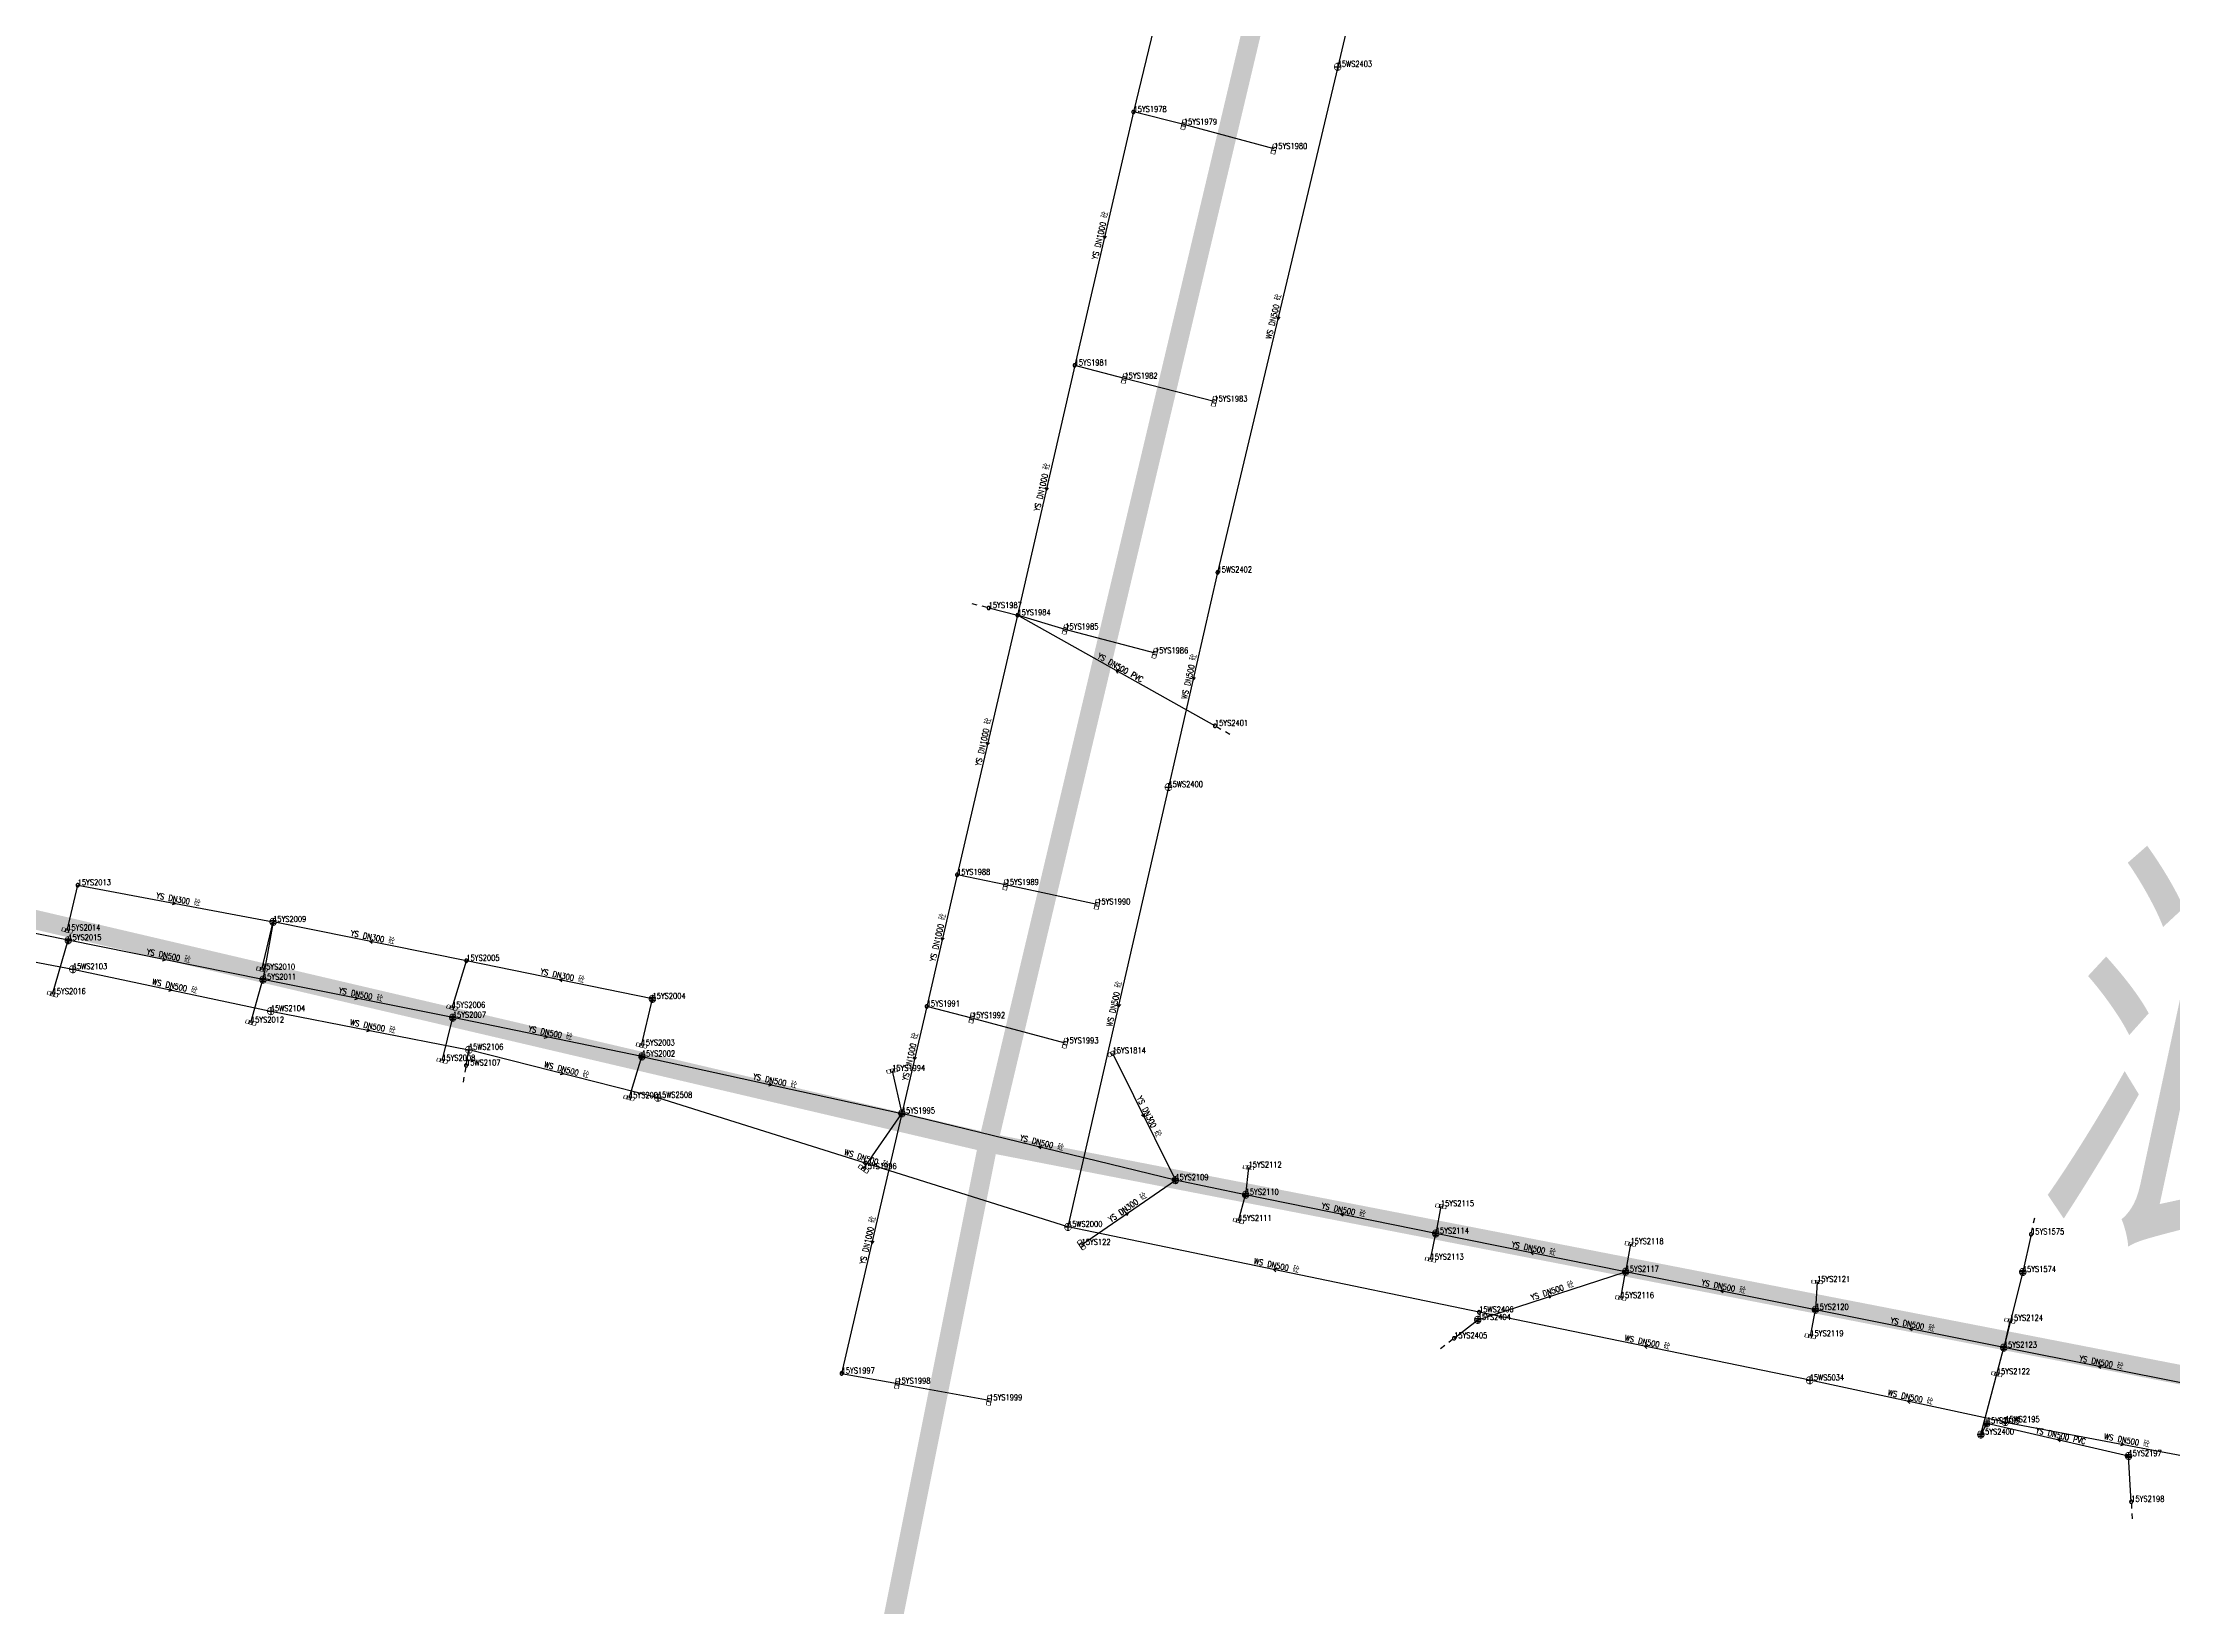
# Model space of a CAD drawing. Extents: x 78813 to 99477, y 2421021 to 2448125.
# Drawn here: x 82905.2 to 83235.8, y 2434629.7 to 2434872.5 of the extents above; entities that cross this region are included whole.
import ezdxf
from ezdxf.enums import TextEntityAlignment as Align

# ---------------------------------------------------------------- set-up
doc = ezdxf.new("R2010")
doc.units = 0
doc.set_wipeout_variables(frame=1)
doc.layers.get('0').update_dxf_attribs({"linetype": 'CONTINUOUS'})
for name, color, linetype in [('DX_WS', 16, 'CONTINUOUS'), ('DX_YS', 42, 'CONTINUOUS'), ('道路', 5, 'CONTINUOUS')]:
    doc.layers.add(name, color=color, linetype=linetype)
doc.layers.add('WSLINE', color=7, linetype='CONTINUOUS', true_color=0x7f0000)
doc.layers.add('YSLINE', color=7, linetype='CONTINUOUS', true_color=0xcc9900)
doc.layers.add('道路名称', color=7, linetype='CONTINUOUS', lineweight=0)
doc.styles.add('CcNameZT', font='txt.SHX', dxfattribs={"width": 0.8, "bigfont": 'HZTXT.SHX'})
doc.styles.get("Standard").update_dxf_attribs({"font": 'txt.shx', "bigfont": 'hztxt.shx'})
doc.styles.add('宋体0.7', font='', dxfattribs={"width": 0.7})
doc.styles.get('宋体0.7').set_extended_font_data('SimSun')

# ---------------------------------------------------------------- blocks, each defined once
blk = doc.blocks.new('PS污水井')
blk.add_lwpolyline([(1, 0), (1, 0.07), (0.99, 0.14), (0.98, 0.21), (0.96, 0.28), (0.94, 0.34), (0.91, 0.41), (0.88, 0.47), (0.85, 0.53), (0.81, 0.59), (0.77, 0.64), (0.72, 0.69), (0.67, 0.74), (0.62, 0.79), (0.56, 0.83), (0.5, 0.87), (0.44, 0.9), (0.37, 0.93), (0.31, 0.95), (0.24, 0.97), (0.17, 0.98), (0.1, 0.99), (0.03, 1), (-0.03, 1), (-0.1, 0.99), (-0.17, 0.98), (-0.24, 0.97), (-0.31, 0.95), (-0.37, 0.93), (-0.44, 0.9), (-0.5, 0.87), (-0.56, 0.83), (-0.62, 0.79), (-0.67, 0.74), (-0.72, 0.69), (-0.77, 0.64), (-0.81, 0.59), (-0.85, 0.53), (-0.88, 0.47), (-0.91, 0.41), (-0.94, 0.34), (-0.96, 0.28), (-0.98, 0.21), (-0.99, 0.14), (-1, 0.07), (-1, 0), (-1, -0.07), (-0.99, -0.14), (-0.98, -0.21), (-0.96, -0.28), (-0.94, -0.34), (-0.91, -0.41), (-0.88, -0.47), (-0.85, -0.53), (-0.81, -0.59), (-0.77, -0.64), (-0.72, -0.69), (-0.67, -0.74), (-0.62, -0.79), (-0.56, -0.83), (-0.5, -0.87), (-0.44, -0.9), (-0.37, -0.93), (-0.31, -0.95), (-0.24, -0.97), (-0.17, -0.98), (-0.1, -0.99), (-0.03, -1), (0.03, -1), (0.1, -0.99), (0.17, -0.98), (0.24, -0.97), (0.31, -0.95), (0.37, -0.93), (0.44, -0.9), (0.5, -0.87), (0.56, -0.83), (0.62, -0.79), (0.67, -0.74), (0.72, -0.69), (0.77, -0.64), (0.81, -0.59), (0.85, -0.53), (0.88, -0.47), (0.91, -0.41), (0.94, -0.34), (0.96, -0.28), (0.98, -0.21), (0.99, -0.14), (1, 0)], close=True)
blk.add_wipeout([(1, 0), (1, 0.07), (0.99, 0.14), (0.98, 0.21), (0.96, 0.28), (0.94, 0.34), (0.91, 0.41), (0.88, 0.47), (0.85, 0.53), (0.81, 0.59), (0.77, 0.64), (0.72, 0.69), (0.67, 0.74), (0.62, 0.79), (0.56, 0.83), (0.5, 0.87), (0.44, 0.9), (0.37, 0.93), (0.31, 0.95), (0.24, 0.97), (0.17, 0.98), (0.1, 0.99), (0.03, 1), (-0.03, 1), (-0.1, 0.99), (-0.17, 0.98), (-0.24, 0.97), (-0.31, 0.95), (-0.37, 0.93), (-0.44, 0.9), (-0.5, 0.87), (-0.56, 0.83), (-0.62, 0.79), (-0.67, 0.74), (-0.72, 0.69), (-0.77, 0.64), (-0.81, 0.59), (-0.85, 0.53), (-0.88, 0.47), (-0.91, 0.41), (-0.94, 0.34), (-0.96, 0.28), (-0.98, 0.21), (-0.99, 0.14), (-1, 0.07), (-1, 0), (-1, -0.07), (-0.99, -0.14), (-0.98, -0.21), (-0.96, -0.28), (-0.94, -0.34), (-0.91, -0.41), (-0.88, -0.47), (-0.85, -0.53), (-0.81, -0.59), (-0.77, -0.64), (-0.72, -0.69), (-0.67, -0.74), (-0.62, -0.79), (-0.56, -0.83), (-0.5, -0.87), (-0.44, -0.9), (-0.37, -0.93), (-0.31, -0.95), (-0.24, -0.97), (-0.17, -0.98), (-0.1, -0.99), (-0.03, -1), (0.03, -1), (0.1, -0.99), (0.17, -0.98), (0.24, -0.97), (0.31, -0.95), (0.37, -0.93), (0.44, -0.9), (0.5, -0.87), (0.56, -0.83), (0.62, -0.79), (0.67, -0.74), (0.72, -0.69), (0.77, -0.64), (0.81, -0.59), (0.85, -0.53), (0.88, -0.47), (0.91, -0.41), (0.94, -0.34), (0.96, -0.28), (0.98, -0.21), (0.99, -0.14)])
for p, q in [((-1, 0), (0, 0)), ((0, 1), (0, 0)), ((0, 0), (0, -1)), ((0, 0), (1, 0))]:
    blk.add_line(p, q)
blk = doc.blocks.new('GC546')
at = {"color": 0}
for p in [(0.866, 0.5), (0.866, -0.5)]:
    blk.add_line(p, (0, 0), dxfattribs=at)
blk = doc.blocks.new('PS非普查')
blk.add_lwpolyline([(3.7, 0), (5.3, 0)])
blk.add_wipeout([(0.5, 0), (0.5, 0.03), (0.5, 0.07), (0.49, 0.1), (0.48, 0.14), (0.47, 0.17), (0.46, 0.2), (0.44, 0.23), (0.42, 0.26), (0.4, 0.29), (0.38, 0.32), (0.36, 0.35), (0.33, 0.37), (0.31, 0.39), (0.28, 0.41), (0.25, 0.43), (0.22, 0.45), (0.19, 0.46), (0.15, 0.48), (0.12, 0.49), (0.09, 0.49), (0.05, 0.5), (0.02, 0.5), (-0.02, 0.5), (-0.05, 0.5), (-0.09, 0.49), (-0.12, 0.49), (-0.15, 0.48), (-0.19, 0.46), (-0.22, 0.45), (-0.25, 0.43), (-0.28, 0.41), (-0.31, 0.39), (-0.33, 0.37), (-0.36, 0.35), (-0.38, 0.32), (-0.4, 0.29), (-0.42, 0.26), (-0.44, 0.23), (-0.46, 0.2), (-0.47, 0.17), (-0.48, 0.14), (-0.49, 0.1), (-0.5, 0.07), (-0.5, 0.03), (-0.5, 0), (-0.5, -0.03), (-0.5, -0.07), (-0.49, -0.1), (-0.48, -0.14), (-0.47, -0.17), (-0.46, -0.2), (-0.44, -0.23), (-0.42, -0.26), (-0.4, -0.29), (-0.38, -0.32), (-0.36, -0.35), (-0.33, -0.37), (-0.31, -0.39), (-0.28, -0.41), (-0.25, -0.43), (-0.22, -0.45), (-0.19, -0.46), (-0.15, -0.48), (-0.12, -0.49), (-0.09, -0.49), (-0.05, -0.5), (-0.02, -0.5), (0.02, -0.5), (0.05, -0.5), (0.09, -0.49), (0.12, -0.49), (0.15, -0.48), (0.19, -0.46), (0.22, -0.45), (0.25, -0.43), (0.28, -0.41), (0.31, -0.39), (0.33, -0.37), (0.36, -0.35), (0.38, -0.32), (0.4, -0.29), (0.42, -0.26), (0.44, -0.23), (0.46, -0.2), (0.47, -0.17), (0.48, -0.14), (0.49, -0.1), (0.5, -0.07)])
blk.add_line((0.5, 0), (2.1, 0))
blk.add_lwpolyline([(0.5, 0), (0.5, 0.03), (0.5, 0.07), (0.49, 0.1), (0.48, 0.14), (0.47, 0.17), (0.46, 0.2), (0.44, 0.23), (0.42, 0.26), (0.4, 0.29), (0.38, 0.32), (0.36, 0.35), (0.33, 0.37), (0.31, 0.39), (0.28, 0.41), (0.25, 0.43), (0.22, 0.45), (0.19, 0.46), (0.15, 0.48), (0.12, 0.49), (0.09, 0.49), (0.05, 0.5), (0.02, 0.5), (-0.02, 0.5), (-0.05, 0.5), (-0.09, 0.49), (-0.12, 0.49), (-0.15, 0.48), (-0.19, 0.46), (-0.22, 0.45), (-0.25, 0.43), (-0.28, 0.41), (-0.31, 0.39), (-0.33, 0.37), (-0.36, 0.35), (-0.38, 0.32), (-0.4, 0.29), (-0.42, 0.26), (-0.44, 0.23), (-0.46, 0.2), (-0.47, 0.17), (-0.48, 0.14), (-0.49, 0.1), (-0.5, 0.07), (-0.5, 0.03), (-0.5, 0), (-0.5, -0.03), (-0.5, -0.07), (-0.49, -0.1), (-0.48, -0.14), (-0.47, -0.17), (-0.46, -0.2), (-0.44, -0.23), (-0.42, -0.26), (-0.4, -0.29), (-0.38, -0.32), (-0.36, -0.35), (-0.33, -0.37), (-0.31, -0.39), (-0.28, -0.41), (-0.25, -0.43), (-0.22, -0.45), (-0.19, -0.46), (-0.15, -0.48), (-0.12, -0.49), (-0.09, -0.49), (-0.05, -0.5), (-0.02, -0.5), (0.02, -0.5), (0.05, -0.5), (0.09, -0.49), (0.12, -0.49), (0.15, -0.48), (0.19, -0.46), (0.22, -0.45), (0.25, -0.43), (0.28, -0.41), (0.31, -0.39), (0.33, -0.37), (0.36, -0.35), (0.38, -0.32), (0.4, -0.29), (0.42, -0.26), (0.44, -0.23), (0.46, -0.2), (0.47, -0.17), (0.48, -0.14), (0.49, -0.1), (0.5, -0.07), (0.5, 0)], close=True)
blk = doc.blocks.new('PS管线点')
blk.add_wipeout([(0.5, 0), (0.5, 0.03), (0.5, 0.07), (0.49, 0.1), (0.48, 0.14), (0.47, 0.17), (0.46, 0.2), (0.44, 0.23), (0.42, 0.26), (0.4, 0.29), (0.38, 0.32), (0.36, 0.35), (0.33, 0.37), (0.31, 0.39), (0.28, 0.41), (0.25, 0.43), (0.22, 0.45), (0.19, 0.46), (0.15, 0.48), (0.12, 0.49), (0.09, 0.49), (0.05, 0.5), (0.02, 0.5), (-0.02, 0.5), (-0.05, 0.5), (-0.09, 0.49), (-0.12, 0.49), (-0.15, 0.48), (-0.19, 0.46), (-0.22, 0.45), (-0.25, 0.43), (-0.28, 0.41), (-0.31, 0.39), (-0.33, 0.37), (-0.36, 0.35), (-0.38, 0.32), (-0.4, 0.29), (-0.42, 0.26), (-0.44, 0.23), (-0.46, 0.2), (-0.47, 0.17), (-0.48, 0.14), (-0.49, 0.1), (-0.5, 0.07), (-0.5, 0.03), (-0.5, 0), (-0.5, -0.03), (-0.5, -0.07), (-0.49, -0.1), (-0.48, -0.14), (-0.47, -0.17), (-0.46, -0.2), (-0.44, -0.23), (-0.42, -0.26), (-0.4, -0.29), (-0.38, -0.32), (-0.36, -0.35), (-0.33, -0.37), (-0.31, -0.39), (-0.28, -0.41), (-0.25, -0.43), (-0.22, -0.45), (-0.19, -0.46), (-0.15, -0.48), (-0.12, -0.49), (-0.09, -0.49), (-0.05, -0.5), (-0.02, -0.5), (0.02, -0.5), (0.05, -0.5), (0.09, -0.49), (0.12, -0.49), (0.15, -0.48), (0.19, -0.46), (0.22, -0.45), (0.25, -0.43), (0.28, -0.41), (0.31, -0.39), (0.33, -0.37), (0.36, -0.35), (0.38, -0.32), (0.4, -0.29), (0.42, -0.26), (0.44, -0.23), (0.46, -0.2), (0.47, -0.17), (0.48, -0.14), (0.49, -0.1), (0.5, -0.07)])
blk.add_lwpolyline([(0.5, 0), (0.5, 0.03), (0.5, 0.07), (0.49, 0.1), (0.48, 0.14), (0.47, 0.17), (0.46, 0.2), (0.44, 0.23), (0.42, 0.26), (0.4, 0.29), (0.38, 0.32), (0.36, 0.35), (0.33, 0.37), (0.31, 0.39), (0.28, 0.41), (0.25, 0.43), (0.22, 0.45), (0.19, 0.46), (0.15, 0.48), (0.12, 0.49), (0.09, 0.49), (0.05, 0.5), (0.02, 0.5), (-0.02, 0.5), (-0.05, 0.5), (-0.09, 0.49), (-0.12, 0.49), (-0.15, 0.48), (-0.19, 0.46), (-0.22, 0.45), (-0.25, 0.43), (-0.28, 0.41), (-0.31, 0.39), (-0.33, 0.37), (-0.36, 0.35), (-0.38, 0.32), (-0.4, 0.29), (-0.42, 0.26), (-0.44, 0.23), (-0.46, 0.2), (-0.47, 0.17), (-0.48, 0.14), (-0.49, 0.1), (-0.5, 0.07), (-0.5, 0.03), (-0.5, 0), (-0.5, -0.03), (-0.5, -0.07), (-0.49, -0.1), (-0.48, -0.14), (-0.47, -0.17), (-0.46, -0.2), (-0.44, -0.23), (-0.42, -0.26), (-0.4, -0.29), (-0.38, -0.32), (-0.36, -0.35), (-0.33, -0.37), (-0.31, -0.39), (-0.28, -0.41), (-0.25, -0.43), (-0.22, -0.45), (-0.19, -0.46), (-0.15, -0.48), (-0.12, -0.49), (-0.09, -0.49), (-0.05, -0.5), (-0.02, -0.5), (0.02, -0.5), (0.05, -0.5), (0.09, -0.49), (0.12, -0.49), (0.15, -0.48), (0.19, -0.46), (0.22, -0.45), (0.25, -0.43), (0.28, -0.41), (0.31, -0.39), (0.33, -0.37), (0.36, -0.35), (0.38, -0.32), (0.4, -0.29), (0.42, -0.26), (0.44, -0.23), (0.46, -0.2), (0.47, -0.17), (0.48, -0.14), (0.49, -0.1), (0.5, -0.07), (0.5, 0)], close=True)
blk = doc.blocks.new('PS雨篦')
blk.add_lwpolyline([(-1.5, 0.5), (0, 0.5), (1.5, 0.5), (1.5, -0.5), (0, -0.5), (-1.5, -0.5)], close=True)
blk.add_wipeout([(-1.5, 0.5), (0, 0.5), (1.5, 0.5), (1.5, -0.5), (0, -0.5), (-1.5, -0.5)])
for p, q in [((-0.51, -0.5), (-0.51, 0.5)), ((0.49, -0.5), (0.49, 0.5))]:
    blk.add_line(p, q)
blk = doc.blocks.new('PS雨水井')
blk.add_lwpolyline([(1, 0), (1, 0.07), (0.99, 0.14), (0.98, 0.21), (0.96, 0.28), (0.94, 0.34), (0.91, 0.41), (0.88, 0.47), (0.85, 0.53), (0.81, 0.59), (0.77, 0.64), (0.72, 0.69), (0.67, 0.74), (0.62, 0.79), (0.56, 0.83), (0.5, 0.87), (0.44, 0.9), (0.37, 0.93), (0.31, 0.95), (0.24, 0.97), (0.17, 0.98), (0.1, 0.99), (0.03, 1), (-0.03, 1), (-0.1, 0.99), (-0.17, 0.98), (-0.24, 0.97), (-0.31, 0.95), (-0.37, 0.93), (-0.44, 0.9), (-0.5, 0.87), (-0.56, 0.83), (-0.62, 0.79), (-0.67, 0.74), (-0.72, 0.69), (-0.77, 0.64), (-0.81, 0.59), (-0.85, 0.53), (-0.88, 0.47), (-0.91, 0.41), (-0.94, 0.34), (-0.96, 0.28), (-0.98, 0.21), (-0.99, 0.14), (-1, 0.07), (-1, 0), (-1, -0.07), (-0.99, -0.14), (-0.98, -0.21), (-0.96, -0.28), (-0.94, -0.34), (-0.91, -0.41), (-0.88, -0.47), (-0.85, -0.53), (-0.81, -0.59), (-0.77, -0.64), (-0.72, -0.69), (-0.67, -0.74), (-0.62, -0.79), (-0.56, -0.83), (-0.5, -0.87), (-0.44, -0.9), (-0.37, -0.93), (-0.31, -0.95), (-0.24, -0.97), (-0.17, -0.98), (-0.1, -0.99), (-0.03, -1), (0.03, -1), (0.1, -0.99), (0.17, -0.98), (0.24, -0.97), (0.31, -0.95), (0.37, -0.93), (0.44, -0.9), (0.5, -0.87), (0.56, -0.83), (0.62, -0.79), (0.67, -0.74), (0.72, -0.69), (0.77, -0.64), (0.81, -0.59), (0.85, -0.53), (0.88, -0.47), (0.91, -0.41), (0.94, -0.34), (0.96, -0.28), (0.98, -0.21), (0.99, -0.14), (1, 0)], close=True)
blk.add_wipeout([(1, 0), (1, 0.07), (0.99, 0.14), (0.98, 0.21), (0.96, 0.28), (0.94, 0.34), (0.91, 0.41), (0.88, 0.47), (0.85, 0.53), (0.81, 0.59), (0.77, 0.64), (0.72, 0.69), (0.67, 0.74), (0.62, 0.79), (0.56, 0.83), (0.5, 0.87), (0.44, 0.9), (0.37, 0.93), (0.31, 0.95), (0.24, 0.97), (0.17, 0.98), (0.1, 0.99), (0.03, 1), (-0.03, 1), (-0.1, 0.99), (-0.17, 0.98), (-0.24, 0.97), (-0.31, 0.95), (-0.37, 0.93), (-0.44, 0.9), (-0.5, 0.87), (-0.56, 0.83), (-0.62, 0.79), (-0.67, 0.74), (-0.72, 0.69), (-0.77, 0.64), (-0.81, 0.59), (-0.85, 0.53), (-0.88, 0.47), (-0.91, 0.41), (-0.94, 0.34), (-0.96, 0.28), (-0.98, 0.21), (-0.99, 0.14), (-1, 0.07), (-1, 0), (-1, -0.07), (-0.99, -0.14), (-0.98, -0.21), (-0.96, -0.28), (-0.94, -0.34), (-0.91, -0.41), (-0.88, -0.47), (-0.85, -0.53), (-0.81, -0.59), (-0.77, -0.64), (-0.72, -0.69), (-0.67, -0.74), (-0.62, -0.79), (-0.56, -0.83), (-0.5, -0.87), (-0.44, -0.9), (-0.37, -0.93), (-0.31, -0.95), (-0.24, -0.97), (-0.17, -0.98), (-0.1, -0.99), (-0.03, -1), (0.03, -1), (0.1, -0.99), (0.17, -0.98), (0.24, -0.97), (0.31, -0.95), (0.37, -0.93), (0.44, -0.9), (0.5, -0.87), (0.56, -0.83), (0.62, -0.79), (0.67, -0.74), (0.72, -0.69), (0.77, -0.64), (0.81, -0.59), (0.85, -0.53), (0.88, -0.47), (0.91, -0.41), (0.94, -0.34), (0.96, -0.28), (0.98, -0.21), (0.99, -0.14)])
for p, q in [((-1, 0), (0, 0)), ((-0.88, 0.48), (0, 0.47)), ((0, 1), (0, 0)), ((0, 0.47), (0.88, 0.47)), ((0, 0), (0, -1)), ((0, 0), (1, 0)), ((-0.88, -0.48), (0, -0.48)), ((0, -0.48), (0.88, -0.48))]:
    blk.add_line(p, q)

msp = doc.modelspace()

# ---------------------------------------------------------------- block references
at = {"layer": 'DX_WS', "xscale": 0.5, "yscale": 0.5, "zscale": 0.5}
for name, p in [('PS污水井', (83106.13, 2434868.77, -2.3)), ('PS管线点', (83087.5, 2434790.32, -2.06)), ('PS污水井', (83079.88, 2434757.01, -1.81)), ('PS污水井', (82909.91, 2434728.75, -0.53)), ('PS污水井', (82940.62, 2434722.25, -0.56)), ('PS污水井', (82971.36, 2434716.26, -0.54)), ('PS污水井', (83000.67, 2434708.81, -1.7)), ('PS污水井', (83064.29, 2434688.77, -2.38)), ('PS管线点', (83128.07, 2434675.53, -1.88)), ('PS污水井', (83179.35, 2434664.97, -1.73)), ('PS污水井', (83209.68, 2434658.49, -1.88))]:
    msp.add_blockref(name, p, dxfattribs=at)
at = {"layer": 'DX_WS', "yscale": 0.5, "zscale": 0.5}
for p, xscale, rotation in [((83096.82, 2434829.55, -2.18), 0.5000000000337687, 76.64189870204949), ((83083.69, 2434773.67, -1.93), 0.5000000002020334, 77.12014078458365), ((82925.27, 2434725.5, -0.54), 0.499999999976254, 168.061247585118), ((83072.09, 2434722.89, -2.33), 0.4999999999874746, 77.12937581656531), ((82955.99, 2434719.25, -0.55), 0.4999999999779599, 168.9613373939774), ((82986.01, 2434712.53, -1.12), 0.5000000000397297, 165.7413389840123), ((83032.48, 2434698.79, -2.52), 0.5000000000139159, 342.5206890966322), ((83096.18, 2434682.15, -2.13), 0.4999999999869251, 348.271751825238), ((83153.71, 2434670.25, -1.81), 0.499999999959561, 348.3576014332226), ((83194.51, 2434661.73, -1.81), 0.5000000000048238, 347.9527271298837), ((83228.1, 2434655.02, -1.7), 0.4999999999940369, 169.3143433263282)]:
    msp.add_blockref('GC546', p, dxfattribs=dict(at, xscale=xscale, rotation=rotation))
at = {"layer": 'DX_YS', "xscale": 0.5, "yscale": 0.5, "zscale": 0.5}
for name, p in [('PS管线点', (83074.45, 2434861.76, 0.71)), ('PS管线点', (83065.33, 2434822.44, 0.96)), ('PS管线点', (83056.46, 2434783.67, 0.83)), ('PS管线点', (83047.09, 2434743.4, 1.05)), ('PS管线点', (82910.67, 2434741.79, 1.84)), ('PS雨水井', (82940.98, 2434736.1, 1.1)), ('PS雨水井', (82909.21, 2434733.25, 0.28)), ('PS管线点', (82970.96, 2434730.07, 1.63)), ('PS雨水井', (82939.41, 2434727.14, 0.6)), ('PS雨水井', (82999.83, 2434724.16, 1.75)), ('PS管线点', (83042.38, 2434722.98, 0.89)), ('PS雨水井', (82968.86, 2434721.24, 0.63)), ('PS雨水井', (82998.2, 2434715.22, 0.66)), ('PS雨水井', (83038.52, 2434706.38, 0.18)), ('PS雨水井', (83080.95, 2434696.03, 0.18)), ('PS雨水井', (83091.85, 2434693.76, 0.23)), ('PS雨水井', (83121.34, 2434687.75, 0.51)), ('PS雨水井', (83150.8, 2434681.82, 0.58)), ('PS雨水井', (83212.41, 2434681.78, 1.33)), ('PS雨水井', (83180.25, 2434675.92, 0.51)), ('PS雨水井', (83209.46, 2434670.04, 0.3)), ('PS管线点', (83029.18, 2434666.04, 0.79)), ('PS雨水井', (83206.82, 2434658.28, 1.94))]:
    msp.add_blockref(name, p, dxfattribs=at)
at = {"layer": 'DX_YS'}
for name, p, xscale, yscale, zscale, rotation in [('PS雨篦', (83082.27, 2434859.8, 1.43), 0.5000000001968319, 0.5, 0.5, 75.93099343388234), ('PS雨篦', (83096.26, 2434856.02, 1.79), 0.4999999998337895, 0.5, 0.5, 74.87558016018578), ('GC546', (83069.89, 2434842.1, 0.83), 0.4999999999521917, 0.5, 0.5, 76.94250840140663), ('PS雨篦', (83073.04, 2434820.4, 1.49), 0.4999999998654669, 0.5, 0.5, 75.17086437106275), ('PS雨篦', (83086.99, 2434816.83, 1.58), 0.5000000000173251, 0.5, 0.5, 75.67604907831314), ('GC546', (83060.89, 2434803.05, 0.9), 0.5000000002240292, 0.5, 0.5, 77.10537612362441), ('PS非普查', (83051.99, 2434784.8, 1.18), 0.5000000000338529, 0.5, 0.5, 165.7886514032045), ('PS雨篦', (83063.87, 2434781.47, 1.45), 0.5000000001447311, 0.5, 0.5, 73.49300848306898), ('GC546', (83071.77, 2434775.09, 0.72), 0.5000000000753682, 0.5, 0.5, 330.7548756000589), ('PS雨篦', (83077.79, 2434777.77, 1.56), 0.5000000002044902, 0.5, 0.5, 75.09471147776661), ('PS非普查', (83087.09, 2434766.52, 0.8), 0.5000000000753682, 0.5, 0.5, 330.7548756000589), ('GC546', (83051.77, 2434763.53, 0.94), 0.4999999999905342, 0.5, 0.5, 76.90816971083136), ('PS雨篦', (83054.62, 2434741.83, 1.57), 0.4999999998801328, 0.5, 0.5, 78.23748057371724), ('GC546', (82925.83, 2434738.94, 1.72), 0.4999999999824474, 0.5, 0.5, 169.3689311193623), ('PS雨篦', (83068.82, 2434738.8, 1.7), 0.5000000000115657, 0.5, 0.5, 77.95016910770333), ('GC546', (82955.97, 2434733.08, 1.52), 0.499999999981308, 0.5, 0.5, 348.6250259551172), ('GC546', (83044.74, 2434733.19, 0.97), 0.4999999998617588, 0.5, 0.5, 77.02362445828325), ('GC546', (82924.31, 2434730.2, 0.44), 0.4999999999810573, 0.5, 0.5, 168.5514925084337), ('GC546', (82985.39, 2434727.12, 1.69), 0.4999999999729604, 0.5, 0.5, 348.4399125121819), ('PS雨篦', (82906.78, 2434724.89, 2.01), 0.4999999999971585, 0.5, 0.5, 343.8476794803756), ('GC546', (82954.13, 2434724.19, 0.61), 0.5000000000102517, 0.5, 0.5, 168.6721111480827), ('PS雨篦', (82937.54, 2434720.48, 2.03), 0.4999999999719969, 0.5, 0.5, 344.3459457172445), ('PS雨篦', (83049.4, 2434721.18, 1.7), 0.5000000000303896, 0.5, 0.5, 75.62822640416104), ('GC546', (82983.53, 2434718.23, 0.64), 0.500000000004422, 0.5, 0.5, 168.4150799066165), ('PS雨篦', (83063.88, 2434717.26, 2.07), 0.4999999998638783, 0.5, 0.5, 74.85007989596019), ('PS雨篦', (83071.22, 2434715.71, 1.83), 0.4999999999759401, 0.5, 0.5, 206.3081996782256), ('PS雨篦', (82967.21, 2434714.55, 1.94), 0.5000000000118111, 0.5, 0.5, 346.1635191287619), ('PS雨篦', (83037, 2434712.98, 2.04), 0.4999999999937859, 0.5, 0.5, 192.9857402145207), ('GC546', (83040.45, 2434714.68, 0.54), 0.4999999999635189, 0.5, 0.5, 76.90231930490931), ('PS雨篦', (82996.2, 2434708.77, 1.86), 0.499999999930047, 0.5, 0.5, 342.7781038913753), ('GC546', (83018.36, 2434710.8, 0.43), 0.5000000000339904, 0.5, 0.5, 167.6276085720088), ('GC546', (83076.09, 2434705.87, 1.66), 0.5000000001452292, 0.5, 0.5, 116.3081996760753), ('GC546', (83059.74, 2434701.21, 0.18), 0.4999999999849354, 0.5, 0.5, 346.2943758206733), ('PS雨篦', (83092.29, 2434697.99, 2), 0.5000000000178856, 0.5, 0.5, 173.9726363304455), ('GC546', (83073.67, 2434691.01, 1.7), 0.5000000001119241, 0.5, 0.5, 214.6025010544547), ('PS雨篦', (83090.74, 2434689.71, 2.03), 0.4999999999895179, 0.5, 0.5, 344.6336135636615), ('GC546', (83106.59, 2434690.76, 0.37), 0.5000000000025832, 0.5, 0.5, 348.483577630099), ('PS雨篦', (83122.14, 2434691.98, 2.27), 0.500000000000994, 0.500000000000994, 0.500000000000994, 169.1970040956466), ('PS非普查', (83213.69, 2434687.61, 1.46), 0.5000000000912803, 0.5, 0.5, 77.5723072931353), ('GC546', (83033.85, 2434686.21, 0.49), 0.4999999999861597, 0.5, 0.5, 76.95881772490226), ('PS雨篦', (83151.54, 2434686.12, 2.38), 0.4999999999857592, 0.5, 0.5, 170.3241461032531), ('PS雨篦', (83120.54, 2434683.69, 2.22), 0.4999999999726105, 0.5, 0.5, 348.8636905818557), ('GC546', (83136.07, 2434684.79, 0.63), 0.4999999999639176, 0.5, 0.5, 348.6048382952886), ('PS雨篦', (83180.49, 2434680.23, 2.17), 0.5000000000148844, 0.5, 0.5, 176.8887266136086), ('GC546', (83139.32, 2434678.08, 1.65), 0.4999999999759778, 0.5, 0.5, 198.0221621586571), ('PS雨篦', (83150.05, 2434677.74, 2.37), 0.500000000045957, 0.5, 0.5, 349.5432248130057), ('GC546', (83165.53, 2434678.87, 0.54), 0.4999999999971664, 0.5, 0.5, 348.6881968416312), ('GC546', (83194.85, 2434672.98, 0.4), 0.4999999999659618, 0.5, 0.5, 348.602939799238), ('PS雨篦', (83210.4, 2434674.22, 2.06), 0.5000000000257673, 0.5, 0.5, 167.3160295817229), ('PS非普查', (83124.19, 2434671.49, 1.93), 0.4999999999725446, 0.5, 0.5, 218.0504247529633), ('PS雨篦', (83179.45, 2434671.81, 2.35), 0.4999999999641839, 0.5, 0.5, 349.0195501443079), ('PS雨篦', (83208.38, 2434665.92, 2.04), 0.5000000000009235, 0.5000000000009235, 0.5000000000009235, 345.2975565633011), ('GC546', (83224.12, 2434667.12, 0.44), 0.5000000000411869, 0.5, 0.5, 348.7404093356623), ('PS雨篦', (83037.82, 2434664.47, 1.38), 0.4999999998098782, 0.5, 0.5, 79.63353490584855), ('PS雨篦', (83052.06, 2434661.87, 1.57), 0.4999999998098782, 0.5, 0.5, 79.63353490584855), ('GC546', (83217.82, 2434655.75, 2.03), 0.4999999999973554, 0.5, 0.5, 347.0529501921814), ('PS非普查', (83229.23, 2434646.13, 2.08), 0.5000000001291776, 0.5, 0.5, 273.3636203001446)]:
    msp.add_blockref(name, p, dxfattribs=dict(at, xscale=xscale, yscale=yscale, zscale=zscale, rotation=rotation))

# ---------------------------------------------------------------- texts
at = {"layer": 'DX_WS', "style": 'CcNameZT', "width": 0.8}
for rotation, p in [(76.6419, (83096.57, 2434829.6, -2.3)), (77.1201, (83083.45, 2434773.72, -2.06)), (348.0612, (82925.32, 2434725.74, -0.53)), (77.1294, (83071.84, 2434722.95, -1.81)), (348.9613, (82956.04, 2434719.5, -0.56)), (345.7413, (82986.08, 2434712.77, -0.53)), (348.2718, (83096.23, 2434682.4, -1.88)), (348.3576, (83153.76, 2434670.49, -1.73)), (347.9527, (83194.57, 2434661.97, -1.88))]:
    msp.add_text(' WS DN500 砼', height=0.9, rotation=rotation, dxfattribs=at).set_placement(p, align=Align.CENTER)
at = {"layer": 'DX_YS', "style": 'CcNameZT', "width": 0.8}
for s, rotation, p in [(' YS DN1000 砼', 76.9425, (83069.65, 2434842.16, 0.71)), (' YS DN1000 砼', 77.1054, (83060.65, 2434803.11, 0.96)), (' YS DN1000 砼', 76.9082, (83051.53, 2434763.59, 0.83)), (' YS DN300 砼', 349.3689, (82925.87, 2434739.19, 1.84)), (' YS DN1000 砼', 77.0236, (83044.49, 2434733.24, 1.05)), (' YS DN300 砼', 348.625, (82956.02, 2434733.33, 1.63)), (' YS DN500 砼', 348.5515, (82924.36, 2434730.44, 0.28)), (' YS DN500 砼', 348.6721, (82954.18, 2434724.43, 0.6)), (' YS DN300 砼', 348.4399, (82985.45, 2434727.36, 1.75)), (' YS DN500 砼', 348.4151, (82983.58, 2434718.48, 0.63)), (' YS DN500 砼', 347.6276, (83018.41, 2434711.05, 0.65)), (' YS DN300 砼', 296.3082, (83076.31, 2434705.98, 1.83)), (' YS DN500 砼', 346.2944, (83059.8, 2434701.45, 0.18)), (' YS DN300 砼', 34.6025, (83073.53, 2434691.22, 1.9)), (' YS DN1000 砼', 76.9588, (83033.61, 2434686.27, 0.18)), (' YS DN500 砼', 348.4836, (83106.64, 2434691, 0.51)), (' YS DN500 砼', 348.6048, (83136.12, 2434685.03, 0.58)), (' YS DN500 砼', 18.0222, (83139.25, 2434678.32, 1.98)), (' YS DN500 砼', 348.6882, (83165.58, 2434679.12, 0.51)), (' YS DN500 砼', 348.6029, (83194.9, 2434673.23, 0.3)), (' YS DN500 砼', 348.7404, (83224.17, 2434667.36, 0.59)), (' YS DN500 PVC', 347.053, (83217.87, 2434655.99, 2.12))]:
    msp.add_text(s, height=0.9, rotation=rotation, dxfattribs=at).set_placement(p, align=Align.CENTER)

# ---------------------------------------------------------------- next in the draw order: linework, layer by layer
at = {"layer": 'WSLINE'}
for p, q in [((83123.22, 2434941.11, -1.94), (83106.13, 2434868.77, -2.3)), ((83106.13, 2434868.77, -2.3), (83087.5, 2434790.32, -2.06)), ((83087.5, 2434790.32, -2.06), (83079.88, 2434757.01, -1.81)), ((83079.88, 2434757.01, -1.81), (83064.29, 2434688.77, -2.85))]:
    msp.add_line(p, q, dxfattribs=at)
at = {"layer": 'YSLINE'}
for p, q in [((83083.85, 2434900.59, 0.51), (83074.45, 2434861.76, 0.71)), ((83074.45, 2434861.76, 0.71), (83065.33, 2434822.44, 0.96)), ((83082.27, 2434859.8, 1.43), (83074.45, 2434861.76, 1.43)), ((83096.26, 2434856.02, 1.79), (83082.27, 2434859.8, 1.43)), ((83065.33, 2434822.44, 0.96), (83056.46, 2434783.67, 0.83)), ((83073.04, 2434820.4, 1.49), (83065.33, 2434822.44, 1.61)), ((83086.99, 2434816.83, 1.58), (83073.04, 2434820.4, 1.49)), ((83056.46, 2434783.67, 0.83), (83047.09, 2434743.4, 1.05)), ((83051.99, 2434784.8, 1.18), (83056.46, 2434783.67, 0.93)), ((83063.87, 2434781.47, 1.45), (83056.46, 2434783.67, 1.37)), ((83087.09, 2434766.52, 0.8), (83056.46, 2434783.67, 0.63)), ((83077.79, 2434777.77, 1.56), (83063.87, 2434781.47, 1.45)), ((83047.09, 2434743.4, 1.05), (83042.38, 2434722.98, 0.89)), ((83054.62, 2434741.83, 1.57), (83047.09, 2434743.4, 1.6)), ((83068.82, 2434738.8, 1.7), (83054.62, 2434741.83, 1.57)), ((83042.38, 2434722.98, 0.89), (83038.52, 2434706.38, 0.18)), ((83049.4, 2434721.18, 1.7), (83042.38, 2434722.98, 1.49)), ((83063.88, 2434717.26, 2.07), (83049.4, 2434721.18, 1.7)), ((83037, 2434712.98, 2.04), (83038.52, 2434706.38, 1.19)), ((83071.22, 2434715.71, 1.83), (83080.95, 2434696.03, 1.49)), ((83080.95, 2434696.03, 0.18), (83038.52, 2434706.38, 0.18)), ((83091.85, 2434693.76, 0.23), (83080.95, 2434696.03, 0.18)), ((83092.29, 2434697.99, 2), (83091.85, 2434693.76, 1.84)), ((83090.74, 2434689.71, 2.03), (83091.85, 2434693.76, 1.84)), ((83121.34, 2434687.75, 0.51), (83091.85, 2434693.76, 0.23)), ((83122.14, 2434691.98, 2.27), (83121.34, 2434687.75, 2.11)), ((83120.54, 2434683.69, 2.22), (83121.34, 2434687.75, 2.11)), ((83150.8, 2434681.82, 0.58), (83121.34, 2434687.75, 0.68)), ((83151.54, 2434686.12, 2.38), (83150.8, 2434681.82, 2.23)), ((83213.69, 2434687.61, 1.46), (83212.41, 2434681.78, 1.33)), ((83150.05, 2434677.74, 2.37), (83150.8, 2434681.82, 2.23)), ((83180.25, 2434675.92, 0.51), (83150.8, 2434681.82, 0.57)), ((83180.49, 2434680.23, 2.17), (83180.25, 2434675.92, 1.91)), ((83212.41, 2434681.78, 1.33), (83209.46, 2434670.04, 1.1)), ((83179.45, 2434671.81, 2.35), (83180.25, 2434675.92, 2.22)), ((83209.46, 2434670.04, 0.3), (83180.25, 2434675.92, 0.51)), ((83210.4, 2434674.22, 2.06), (83209.46, 2434670.04, 1.91)), ((83208.38, 2434665.92, 2.04), (83209.46, 2434670.04, 1.91)), ((83238.79, 2434664.2, 0.59), (83209.46, 2434670.04, 0.3)), ((83029.18, 2434666.04, 0.79), (83037.82, 2434664.47, 1.38)), ((83037.82, 2434664.47, 1.38), (83052.06, 2434661.87, 1.57))]:
    msp.add_line(p, q, dxfattribs=at)

# ---------------------------------------------------------------- next in the draw order: block references
at = {"layer": 'DX_WS', "xscale": 0.4999999999280108, "yscale": 0.5, "zscale": 0.5, "rotation": 259.7572852013731}
msp.add_blockref('PS非普查', (82970.92, 2434713.82, -0.16), dxfattribs=at)
at = {"layer": 'DX_YS', "yscale": 0.5, "zscale": 0.5}
for p, xscale, rotation in [((82909.05, 2434734.77, 2.09), 0.4999999999423622, 346.9594669522517), ((82939.26, 2434728.7, 2.56), 0.5000000000091249, 346.8889813563945), ((82968.74, 2434722.78, 2.16), 0.5000000000172652, 343.0868724802298), ((82998.15, 2434716.92, 2.41), 0.5000000000085324, 346.9840177586056), ((83032.57, 2434697.76, 1.92), 0.499999999942157, 325.3498087504101), ((83066.4, 2434685.99, 1.9), 0.5000000000284512, 304.6025010347175)]:
    msp.add_blockref('PS雨篦', p, dxfattribs=dict(at, xscale=xscale, rotation=rotation))
at = {"layer": 'DX_YS', "xscale": 0.5, "yscale": 0.5, "zscale": 0.5}
for p in [(83127.85, 2434674.35, 1.98), (83205.9, 2434656.56, 0.75), (83228.81, 2434653.22, 2.12)]:
    msp.add_blockref('PS雨水井', p, dxfattribs=at)

# ---------------------------------------------------------------- next in the draw order: texts
at = {"layer": 'DX_WS', "width": 0.8}
for s, p in [('15WS2403', (83106.13, 2434868.77, -2.3)), ('15WS2402', (83087.5, 2434790.32, -2.06)), ('15WS2400', (83079.88, 2434757.01, -1.81)), ('15WS2103', (82909.91, 2434728.75, -0.53)), ('15WS2104', (82940.62, 2434722.25, -0.56)), ('15WS2106', (82971.36, 2434716.26, -0.54)), ('15WS2508', (83000.67, 2434708.81, -1.7)), ('15WS2000', (83064.29, 2434688.77, -2.38)), ('15WS5034', (83179.35, 2434664.97, -1.73)), ('15WS2195', (83209.68, 2434658.49, -1.88))]:
    msp.add_text(s, height=0.9, dxfattribs=at).set_placement(p)
at = {"layer": 'DX_YS', "width": 0.8}
for s, p in [('15YS1978', (83074.45, 2434861.76, 0.71)), ('15YS1979', (83082.27, 2434859.8, 1.43)), ('15YS1980', (83096.26, 2434856.02, 1.79)), ('15YS1981', (83065.33, 2434822.44, 0.96)), ('15YS1982', (83073.04, 2434820.4, 1.49)), ('15YS1983', (83086.99, 2434816.83, 1.58)), ('15YS1987', (83051.99, 2434784.8, 1.18)), ('15YS1984', (83056.46, 2434783.67, 0.83)), ('15YS1985', (83063.87, 2434781.47, 1.45)), ('15YS1986', (83077.79, 2434777.77, 1.56)), ('15YS2401', (83087.09, 2434766.52, 0.8)), ('15YS2013', (82910.67, 2434741.79, 1.84)), ('15YS1988', (83047.09, 2434743.4, 1.05)), ('15YS1989', (83054.62, 2434741.83, 1.57)), ('15YS1990', (83068.82, 2434738.8, 1.7)), ('15YS2009', (82940.98, 2434736.1, 1.1)), ('15YS2005', (82970.96, 2434730.07, 1.63)), ('15YS2016', (82906.78, 2434724.89, 2.01)), ('15YS2004', (82999.83, 2434724.16, 1.75)), ('15YS1991', (83042.38, 2434722.98, 0.89)), ('15YS2012', (82937.54, 2434720.48, 2.03)), ('15YS1992', (83049.4, 2434721.18, 1.7)), ('15YS1993', (83063.88, 2434717.26, 2.07)), ('15YS1814', (83071.22, 2434715.71, 1.83)), ('15YS1994', (83037, 2434712.98, 2.04)), ('15YS2001', (82996.2, 2434708.77, 1.86)), ('15YS1995', (83038.52, 2434706.38, 0.18)), ('15YS2109', (83080.95, 2434696.03, 0.18)), ('15YS2112', (83092.29, 2434697.99, 2)), ('15YS2110', (83091.85, 2434693.76, 0.23)), ('15YS2115', (83122.14, 2434691.98, 2.27)), ('15YS2111', (83090.74, 2434689.71, 2.03)), ('15YS2114', (83121.34, 2434687.75, 0.51)), ('15YS2118', (83151.54, 2434686.12, 2.38)), ('15YS1575', (83213.69, 2434687.61, 1.46)), ('15YS2113', (83120.54, 2434683.69, 2.22)), ('15YS2117', (83150.8, 2434681.82, 0.58)), ('15YS2121', (83180.49, 2434680.23, 2.17)), ('15YS1574', (83212.41, 2434681.78, 1.33)), ('15YS2116', (83150.05, 2434677.74, 2.37)), ('15YS2120', (83180.25, 2434675.92, 0.51)), ('15YS2124', (83210.4, 2434674.22, 2.06)), ('15YS2119', (83179.45, 2434671.81, 2.35)), ('15YS2123', (83209.46, 2434670.04, 0.3)), ('15YS1997', (83029.18, 2434666.04, 0.79)), ('15YS2122', (83208.38, 2434665.92, 2.04)), ('15YS1998', (83037.82, 2434664.47, 1.38)), ('15YS1999', (83052.06, 2434661.87, 1.57)), ('15YS2198', (83229.23, 2434646.13, 2.08))]:
    msp.add_text(s, height=0.9, dxfattribs=at).set_placement(p)
at = {"layer": 'DX_YS', "style": 'CcNameZT', "width": 0.8}
for s, rotation, p in [(' YS DN500 PVC', 330.7549, (83071.9, 2434775.31, 0.8)), (' YS DN1000 砼', 76.9023, (83040.21, 2434714.74, 0.89))]:
    msp.add_text(s, height=0.9, rotation=rotation, dxfattribs=at).set_placement(p, align=Align.CENTER)

# ---------------------------------------------------------------- next in the draw order: linework, layer by layer
at = {"layer": 'WSLINE'}
for p, q in [((82879.1, 2434734.63, -0.28), (82909.91, 2434728.75, -0.53)), ((82909.91, 2434728.75, -0.53), (82940.62, 2434722.25, -0.56)), ((82940.62, 2434722.25, -0.56), (82971.36, 2434716.26, -0.54)), ((82970.92, 2434713.82, -0.16), (82971.36, 2434716.26, -0.52)), ((83000.67, 2434708.81, -1.7), (82971.36, 2434716.26, -0.53)), ((83064.29, 2434688.77, -2.38), (83000.67, 2434708.81, -2.66)), ((83128.07, 2434675.53, -1.88), (83064.29, 2434688.77, -2.38)), ((83179.35, 2434664.97, -1.73), (83128.07, 2434675.53, -1.88)), ((83209.68, 2434658.49, -1.88), (83179.35, 2434664.97, -1.73)), ((83209.68, 2434658.49, -1.88), (83246.51, 2434651.54, -1.52))]:
    msp.add_line(p, q, dxfattribs=at)
at = {"layer": 'YSLINE'}
for p, q in [((82909.21, 2434733.25, 0.28), (82877.75, 2434739.58, 0.4)), ((82909.05, 2434734.77, 2.09), (82910.67, 2434741.79, 1.84)), ((82910.67, 2434741.79, 1.84), (82940.98, 2434736.1, 1.6)), ((82939.26, 2434728.7, 2.56), (82940.98, 2434736.1, 1.8)), ((82940.98, 2434736.1, 1.1), (82939.41, 2434727.14, 0.7)), ((82970.96, 2434730.07, 1.63), (82940.98, 2434736.1, 1.4)), ((82906.78, 2434724.89, 2.01), (82909.21, 2434733.25, 1.53)), ((82939.41, 2434727.14, 0.6), (82909.21, 2434733.25, 0.28)), ((82968.74, 2434722.78, 2.16), (82970.96, 2434730.07, 1.63)), ((82999.83, 2434724.16, 1.75), (82970.96, 2434730.07, 1.63)), ((82937.54, 2434720.48, 2.03), (82939.41, 2434727.14, 1.6)), ((82968.86, 2434721.24, 0.63), (82939.41, 2434727.14, 0.6)), ((82998.15, 2434716.92, 2.41), (82999.83, 2434724.16, 1.75)), ((82967.21, 2434714.55, 1.94), (82968.86, 2434721.24, 1.48)), ((82998.2, 2434715.22, 0.66), (82968.86, 2434721.24, 0.63)), ((82996.2, 2434708.77, 1.86), (82998.2, 2434715.22, 1.46)), ((82998.2, 2434715.22, 0.65), (83038.52, 2434706.38, 0.22)), ((83038.52, 2434706.38, 0.18), (83029.18, 2434666.04, 0.79)), ((83032.57, 2434697.76, 1.92), (83038.52, 2434706.38, 1.19)), ((83066.4, 2434685.99, 1.9), (83080.95, 2434696.03, 1.5)), ((83127.85, 2434674.35, 1.98), (83150.8, 2434681.82, 1.32)), ((83124.19, 2434671.49, 1.93), (83127.85, 2434674.35, 1.98)), ((83205.9, 2434656.56, 0.75), (83209.46, 2434670.04, 0.62)), ((83206.82, 2434658.28, 1.94), (83205.9, 2434656.56, 1.67)), ((83228.81, 2434653.22, 2.12), (83206.82, 2434658.28, 1.94)), ((83229.23, 2434646.13, 2.08), (83228.81, 2434653.22, 2.12))]:
    msp.add_line(p, q, dxfattribs=at)
at = {"layer": '道路', "const_width": 3, "flags": 128}
for points in [[(83924.32, 2435778.11), (83323.95, 2435863.33), (83262.08, 2435597.74), (83121.48, 2434995.42), (83051.94, 2434701.93), (82944.05, 2434162.52), (82588.48, 2433882.25)], [(83889.39, 2434538.9), (83052.44, 2434701.72), (82769.5, 2434767.95), (82651.86, 2434794.5), (82551.3, 2434852.78), (82454.74, 2434932.52)]]:
    msp.add_lwpolyline(points, dxfattribs=at)

# ---------------------------------------------------------------- next in the draw order: texts
at = {"layer": 'DX_WS', "width": 0.8}
for s, p in [('15WS2107', (82970.92, 2434713.82, -0.16)), ('15WS2406', (83128.07, 2434675.53, -1.88))]:
    msp.add_text(s, height=0.9, dxfattribs=at).set_placement(p)
at = {"layer": 'DX_WS', "style": 'CcNameZT', "width": 0.8}
for rotation, p in [(342.5207, (83032.56, 2434699.03, -2.38)), (349.3143, (83228.14, 2434655.26, -1.88))]:
    msp.add_text(' WS DN500 砼', height=0.9, rotation=rotation, dxfattribs=at).set_placement(p, align=Align.CENTER)
at = {"layer": 'DX_YS', "width": 0.8}
for s, p in [('15YS2014', (82909.05, 2434734.77, 2.09)), ('15YS2015', (82909.21, 2434733.25, 0.28)), ('15YS2010', (82939.26, 2434728.7, 2.56)), ('15YS2011', (82939.41, 2434727.14, 0.6)), ('15YS2006', (82968.74, 2434722.78, 2.16)), ('15YS2007', (82968.86, 2434721.24, 0.63)), ('15YS2003', (82998.15, 2434716.92, 2.41)), ('15YS2002', (82998.2, 2434715.22, 0.66)), ('15YS2008', (82967.21, 2434714.55, 1.94)), ('15YS1996', (83032.57, 2434697.76, 1.92)), ('15YS122', (83066.4, 2434685.99, 1.9)), ('15YS2404', (83127.85, 2434674.35, 1.98)), ('15YS2405', (83124.19, 2434671.49, 1.93)), ('15YS2400', (83205.9, 2434656.56, 0.75)), ('15YS2199', (83206.82, 2434658.28, 1.94)), ('15YS2197', (83228.81, 2434653.22, 2.12))]:
    msp.add_text(s, height=0.9, dxfattribs=at).set_placement(p)
at = {"layer": '道路名称', "style": '宋体0.7', "width": 0.7}
msp.add_text('浪   涌   路', height=50, rotation=347.8991, dxfattribs=at).set_placement((83213.48, 2434695.04))

doc.saveas('drawing.dxf')
